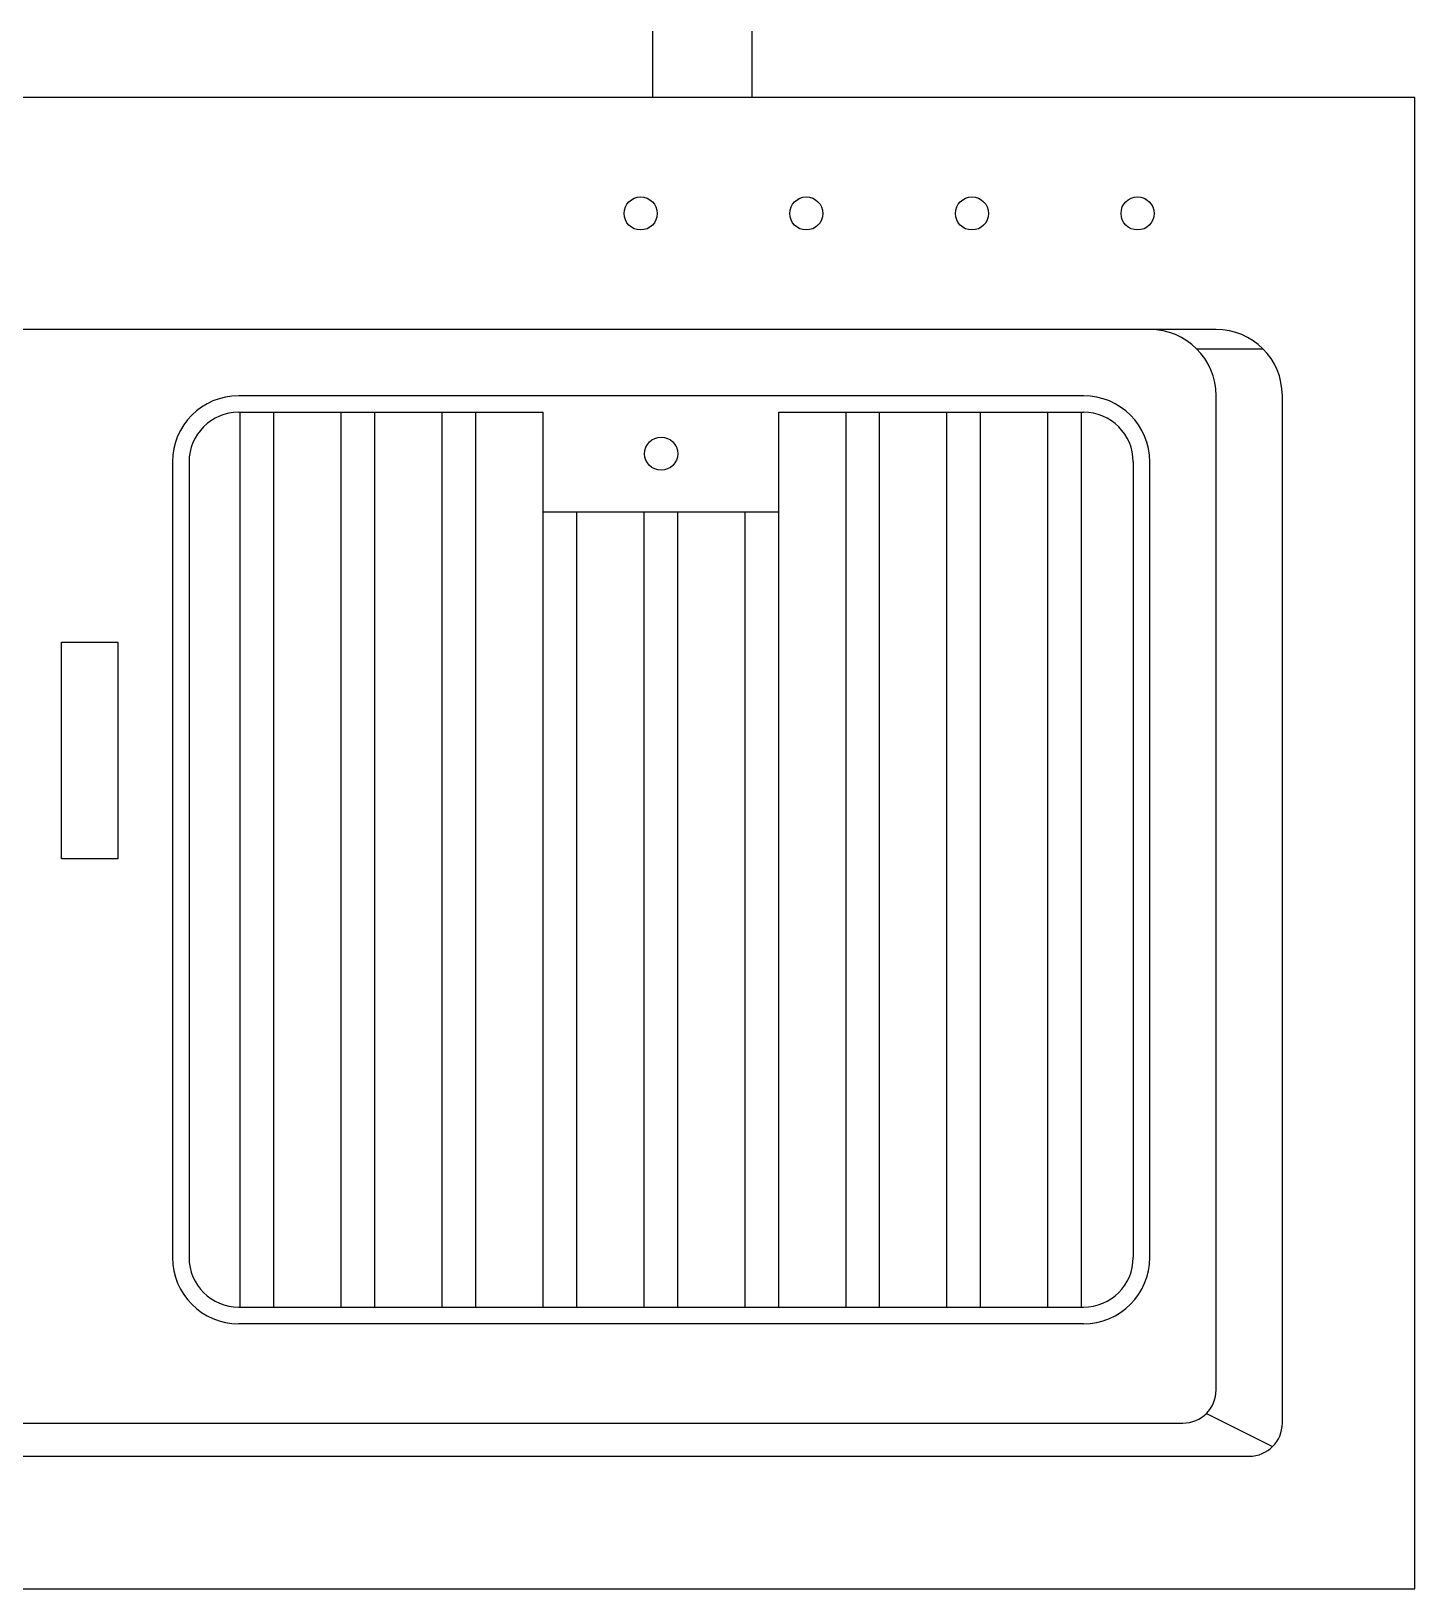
# Model space of a CAD drawing. Header units: millimetres. Extents: x -497855 to 324262, y -590254 to -173602.
# Drawn here: x -485737.8 to -485320.2, y -586724 to -586254 of the extents above; entities that cross this region are included whole.
import ezdxf

# ---------------------------------------------------------------- set-up
doc = ezdxf.new("R2010")
doc.units = ezdxf.units.MM
doc.layers.add('水电图层', color=4, linetype='Continuous')

# ---------------------------------------------------------------- blocks, each defined once
blk = doc.blocks.new('rgthn')
at = {"color": 251}
for p, q in [((-474715.16, -570065.99), (-474715.16, -570045.99)), ((-474685.16, -570065.99), (-474685.16, -570045.99)), ((-474485.16, -570065.99), (-475285.16, -570065.99)), ((-474485.16, -570515.99), (-474485.16, -570065.99)), ((-474545.16, -570135.99), (-475225.16, -570135.99)), ((-474551.02, -570141.85), (-474531.02, -570141.85)), ((-474585.16, -570155.99), (-474840.16, -570155.99)), ((-474545.16, -570455.99), (-474545.16, -570155.99)), ((-474525.16, -570465.99), (-474525.16, -570155.99)), ((-474840.16, -570160.99), (-474748.3, -570160.99)), ((-474839.74, -570430.99), (-474839.74, -570160.99)), ((-474829.58, -570430.99), (-474829.58, -570160.99)), ((-474809.26, -570430.99), (-474809.26, -570160.99)), ((-474799.1, -570430.99), (-474799.1, -570160.99)), ((-474778.78, -570430.99), (-474778.78, -570160.99)), ((-474768.62, -570430.99), (-474768.62, -570160.99)), ((-474748.3, -570190.99), (-474748.3, -570160.99)), ((-474677.18, -570160.99), (-474585.16, -570160.99)), ((-474677.18, -570190.99), (-474677.18, -570160.99)), ((-474656.86, -570430.99), (-474656.86, -570160.99)), ((-474646.7, -570430.99), (-474646.7, -570160.99)), ((-474626.38, -570430.99), (-474626.38, -570160.99)), ((-474616.22, -570430.99), (-474616.22, -570160.99)), ((-474595.9, -570430.99), (-474595.9, -570160.99)), ((-474585.74, -570430.99), (-474585.74, -570160.99)), ((-474860.16, -570175.99), (-474860.16, -570415.99)), ((-474855.16, -570175.99), (-474855.16, -570415.99)), ((-474570.16, -570175.99), (-474570.16, -570415.99)), ((-474565.16, -570415.99), (-474565.16, -570175.99)), ((-474748.3, -570430.99), (-474748.3, -570190.99)), ((-474748.3, -570190.99), (-474677.18, -570190.99)), ((-474738.14, -570430.99), (-474738.14, -570190.99)), ((-474717.82, -570430.99), (-474717.82, -570190.99)), ((-474707.66, -570430.99), (-474707.66, -570190.99)), ((-474687.34, -570430.99), (-474687.34, -570190.99)), ((-474677.18, -570430.99), (-474677.18, -570190.99)), ((-474840.16, -570430.99), (-474585.16, -570430.99)), ((-474585.16, -570435.99), (-474840.16, -570435.99)), ((-475215.16, -570465.99), (-474555.16, -570465.99)), ((-474548.09, -570463.06), (-474528.09, -570473.06)), ((-475235.16, -570475.99), (-474535.16, -570475.99)), ((-475285.16, -570515.99), (-474485.16, -570515.99))]:
    blk.add_line(p, q, dxfattribs=at)
blk.add_lwpolyline([(-474893.66, -570230.4), (-474876.66, -570230.4), (-474876.66, -570295.7), (-474893.66, -570295.7)], close=True, dxfattribs=at)
for centre in [(-474718.85, -570100.99), (-474668.85, -570100.99), (-474618.85, -570100.99), (-474568.85, -570100.99), (-474712.66, -570173.49)]:
    blk.add_circle(centre, 5, dxfattribs=at)
for centre, radius, start, end in [((-474565.16, -570155.99), 20, 0, 90), ((-474545.16, -570155.99), 20, 0, 90), ((-474840.16, -570175.99), 20, 90, 180), ((-474585.16, -570175.99), 20, 0, 90), ((-474840.16, -570175.99), 15, 90, 180), ((-474585.16, -570175.99), 15, 0, 90), ((-474840.16, -570415.99), 20, 180, 270), ((-474840.16, -570415.99), 15, 180, 270), ((-474585.16, -570415.99), 20, 270, 0), ((-474585.16, -570415.99), 15, 270, 0), ((-474555.16, -570455.99), 10, 270, 0), ((-474535.16, -570465.99), 10, 270, 0)]:
    blk.add_arc(centre, radius, start, end, dxfattribs=at)

msp = doc.modelspace()

# ---------------------------------------------------------------- block references
at = {"layer": '水电图层', "color": 255}
msp.add_blockref('rgthn', (-10834.99, -16207.97), dxfattribs=at)

doc.saveas('drawing.dxf')
